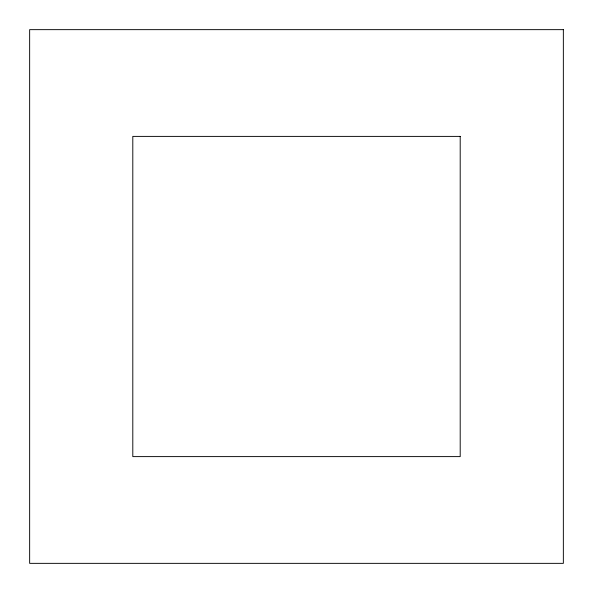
<?xml version="1.0" encoding="UTF-8"?>
<svg xmlns="http://www.w3.org/2000/svg" width="593" height="593" viewBox="0 0 593 593"><rect width="100%" height="100%" fill="white"/><g stroke="black" fill="none" stroke-linecap="round" stroke-linejoin="round"><path stroke-width="0.89" d="M563.35 29.65L29.65 29.65L29.65 563.35L563.35 563.35L563.35 29.65M460.198 136.39L132.802 136.39L132.802 456.61L460.198 456.61L460.198 136.39"/></g></svg>
